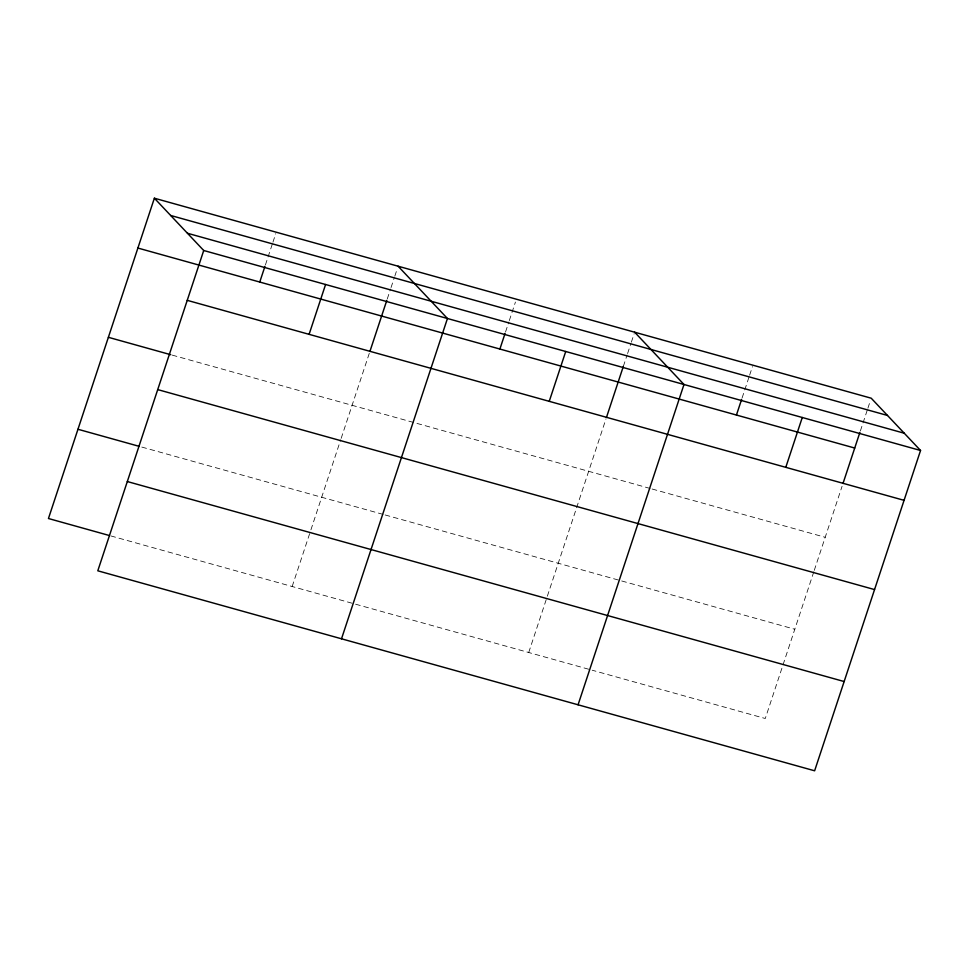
<?xml version="1.0" encoding="UTF-8"?>
<svg xmlns="http://www.w3.org/2000/svg" width="969" height="969" viewBox="0 0 969 969"><rect width="100%" height="100%" fill="white"/><g stroke="black" fill="none" stroke-linecap="round" stroke-linejoin="round"><path stroke-width="0.73" stroke-dasharray="4.84 3.63" d="M265.409 264.961L272.471 243.607M272.943 242.177L275.765 233.638M292.166 586.511L310.443 531.254M310.916 529.837L340.688 439.781M341.173 438.351L369.431 352.886M387.273 298.961L390.568 288.992M391.04 287.575L394.335 277.606M394.807 276.177L397.157 269.055M505.539 331.955L508.846 321.987M509.306 320.569L515.435 302.049M528.723 652.5L605.988 418.887M623.346 366.379L627.113 354.993M627.585 353.564L630.88 343.595M631.352 342.178L634.186 333.627M742.097 397.956L749.158 376.59M749.631 375.173L752.453 366.621M813.803 571.783L765.28 718.501L592.192 670.209M814.275 570.341L842.073 486.293M860.375 430.951L867.437 409.596M867.909 408.167L870.259 401.045M172.216 355.114L650.671 488.606M652.113 489.006L825.2 537.298M141.801 447.072L383.712 514.563M385.153 514.963L620.257 580.552M621.71 580.964L794.786 629.244M110.829 535.918L590.751 669.809"/><path stroke-width="1.45" d="M154.374 198.209L203.72 250.499L97.796 570.802L814.626 770.791L920.55 450.488L871.204 398.198L154.374 198.209L48.45 518.512L109.376 535.518M259.753 282.052L264.937 266.39M309.099 334.341L325.584 284.498M369.904 351.468L386.801 300.39M341.512 638.801L447.448 318.498L398.102 266.209M499.895 349.046L505.067 333.384M549.241 401.336L565.726 351.493M606.449 417.469L623.346 366.379M578.069 704.79L683.993 384.487L634.647 332.197M736.44 415.047L741.624 399.385M785.786 467.337L802.271 417.494M843.006 483.458L859.903 432.38M170.665 215.469L887.483 415.459M187.441 233.25L904.271 433.228M203.72 250.499L920.55 450.488M137.901 248.052L854.719 448.041M187.235 300.342L904.065 500.331M108.383 337.309L170.762 354.715M157.729 389.599L874.547 589.576M77.968 429.267L138.894 446.261M127.314 481.545L844.132 681.534"/></g></svg>
